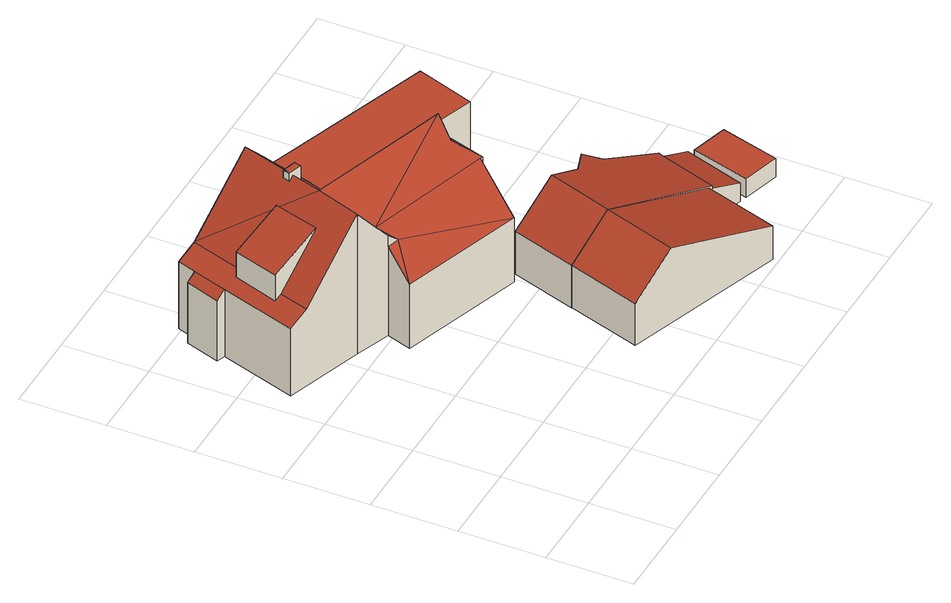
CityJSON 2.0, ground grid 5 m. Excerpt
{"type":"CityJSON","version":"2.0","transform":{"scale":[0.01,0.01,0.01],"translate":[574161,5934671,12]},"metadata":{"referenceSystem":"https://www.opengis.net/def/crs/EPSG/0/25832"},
"CityObjects":{
"building1":{"type":"Building","attributes":{"Grundfläche 2D":"173.536237","Grundhöhe NN":"12.935"},"children":["building1-1","building1-2","building1-3"],"geometry":[{"type":"Solid","lod":"3","boundaries":[[[[0,1,2,3,4,5,6,7,8]],[[6,9,10,7]],[[11,12,3,2,1,0,13,14]],[[15,3,12,11,14,16,17]],[[18,14,13]],[[14,19,15,17,16]],[[13,20,18]],[[21,22,23]],[[24,18,22,21]],[[18,24,25,26,27]],[[18,27,14]],[[22,28,23]],[[29,30,25]],[[25,30,26]],[[31,30,29]],[[32,19,31,29]],[[32,33,34,19]],[[19,27,31]],[[14,27,19]],[[35,36,15,19,34,37,38,39]],[[18,20,22]],[[40,41,42,43,44,45,46,47,48]],[[30,27,26]],[[31,27,30]],[[22,20,28]],[[8,7,49,50]],[[13,0,8,50,51]],[[28,20,13,51,52]],[[23,28,52,53]],[[21,23,53,54]],[[24,21,54,55]],[[25,24,55,56]],[[29,25,56,57]],[[32,29,57,58]],[[33,32,58,59]],[[43,34,33,59,60,44]],[[34,43,42,37]],[[39,38,37,42,41,61,62,63,64,65,4,3,15,36,35]],[[66,6,5,4,65,67]],[[9,6,66,68]],[[10,9,68,69]],[[7,10,69,49]],[[41,40,70,61]],[[45,44,60,71]],[[46,45,71,72]],[[47,46,72,73]],[[48,47,73,74]],[[40,48,74,70]],[[58,57,56,55,54,53,52,51,50,49,69,68,66,67,65,64,63,62,61,70,74,73,72,71,60,59]]]],"semantics":{"surfaces":[{"type":"RoofSurface"},{"type":"WallSurface"},{"type":"GroundSurface"}],"values":[[0,0,0,0,0,0,0,0,0,0,0,0,0,0,0,0,0,0,0,0,0,0,1,1,1,1,1,1,1,1,1,1,1,1,1,1,1,1,1,1,1,1,1,1,1,1,1,1,2]]}}]},
"building1-1":{"type":"BuildingInstallation","parents":["building1"],"geometry":[{"type":"MultiSurface","lod":"3","boundaries":[[[75,11,76,77,78,79]],[[80,81,78,77]],[[1,82,79,78,81]],[[2,80,77,76,12]]],"semantics":{"surfaces":[{"type":"RoofSurface"},{"type":"WallSurface"}],"values":[0,1,1,1]}}]},
"building1-2":{"type":"BuildingInstallation","parents":["building1"],"geometry":[{"type":"MultiSurface","lod":"3","boundaries":[[[83,84,85,86]],[[87,88,84,83]],[[89,85,84,88,16]],[[89,90,86,85]],[[87,83,86,90,17]]],"semantics":{"surfaces":[{"type":"RoofSurface"},{"type":"WallSurface"}],"values":[0,1,1,1,1]}}]},
"building1-3":{"type":"BuildingInstallation","parents":["building1"],"geometry":[{"type":"MultiSurface","lod":"3","boundaries":[[[91,92,93,94]],[[95,96,93,92]],[[96,97,98,93]],[[99,98,97]],[[100,101,99]],[[101,98,99]],[[102,94,93,98,101,100,103,104,105]],[[106,92,91,94,102,107]],[[108,97,96,95,92,106,109]],[[103,100,99,97,108,110]],[[105,104,103,110,108,109,106,107,102]]],"semantics":{"surfaces":[{"type":"RoofSurface"},{"type":"WallSurface"},{"type":"OuterCeilingSurface"}],"values":[0,0,0,0,0,0,1,1,1,1,2]}}]},
"building2":{"type":"Building","attributes":{"Grundfläche 2D":"45.843433","Grundhöhe NN":"12.591"},"geometry":[{"type":"Solid","lod":"3","boundaries":[[[[111,112,113,114,115]],[[116,117,118,113,112]],[[117,116,112,111,115,119,120]],[[118,117,120,121]],[[114,113,118,121,122]],[[115,114,122,119]],[[120,119,122,121]]]],"semantics":{"surfaces":[{"type":"RoofSurface"},{"type":"WallSurface"},{"type":"GroundSurface"}],"values":[[0,0,1,1,1,1,2]]}}]},
"building3":{"type":"Building","attributes":{"Grundfläche 2D":"51.105020","Grundhöhe NN":"12.547"},"geometry":[{"type":"Solid","lod":"3","boundaries":[[[[123,124,125,126]],[[116,112,127,128,117]],[[129,130,131,127,112,132,133,134]],[[123,126,135,136]],[[124,123,136,137]],[[125,124,137,138]],[[112,116,117,139,135,126,132]],[[140,134,133,132,126,125,138]],[[129,134,140,141]],[[130,129,141,142]],[[131,130,142,143]],[[128,127,131,143,144]],[[117,128,144,139]],[[144,143,142,141,140,138,137,136,135,139]]]],"semantics":{"surfaces":[{"type":"RoofSurface"},{"type":"WallSurface"},{"type":"GroundSurface"}],"values":[[0,0,0,1,1,1,1,1,1,1,1,1,1,2]]}}]},
"building4":{"type":"Building","attributes":{"Grundfläche 2D":"8.125202","Grundhöhe NN":"12.547"},"geometry":[{"type":"Solid","lod":"3","boundaries":[[[[145,146,147,148]],[[149,150,148,147]],[[150,151,145,148]],[[151,152,146,145]],[[152,149,147,146]],[[152,151,150,149]]]],"semantics":{"surfaces":[{"type":"RoofSurface"},{"type":"WallSurface"},{"type":"GroundSurface"}],"values":[[0,1,1,1,1,2]]}}]}
},
"vertices":[
[201,1701,592],[259,1876,592],[346,2141,592],[451,2461,592],[342,2497,530],[306,2388,530],[305,2388,530],[238,2184,530],[91,1738,530],[255,2405,489],[186,2202,487],[580,2040,876],[573,2063,860],[553,1583,1002],[640,1843,1009],[806,2343,1002],[699,2022,1006],[713,2062,1006],[768,1584,766],[903,1963,766],[757,1508,742],[1439,1122,509],[827,1483,680],[712,1362,509],[1514,1351,766],[1531,1346,766],[1439,1483,892],[1476,1572,1009],[757,1508,675],[1647,1718,766],[1476,1572,881],[1496,1663,887],[1637,1721,766],[1713,1950,509],[1219,2113,509],[940,2299,854],[937,2300,857],[1250,2197,509],[1118,2241,656],[1109,2243,665],[1154,2259,429],[1170,2223,429],[1250,2197,429],[1219,2113,429],[1671,1964,429],[1683,2000,429],[2299,1788,429],[2417,2130,429],[1247,2532,429],[238,2184,94],[91,1738,94],[553,1583,94],[757,1508,94],[712,1362,94],[1439,1122,94],[1514,1351,94],[1531,1346,94],[1647,1718,94],[1637,1721,94],[1713,1950,94],[1671,1964,94],[1170,2223,94],[1118,2241,94],[940,2299,94],[937,2300,94],[342,2497,94],[305,2388,94],[306,2388,94],[255,2405,94],[186,2202,94],[1154,2259,94],[1683,2000,94],[2299,1788,94],[2417,2130,94],[1247,2532,94],
[503,1799,879],[586,2059,876],[309,2154,735],[219,1890,735],[502,1793,879],[309,2154,571],[219,1890,569],[494,1796,870],
[688,2070,1029],[675,2029,1029],[756,2004,1029],[769,2044,1029],[688,2070,977],[675,2029,978],[756,2004,939],[769,2044,939],
[1154,2259,471],[1136,2296,471],[1109,2243,511],[1170,2223,471],[1130,2299,471],[962,2360,471],[957,2362,471],[940,2299,511],[918,2342,471],[876,2320,471],[937,2300,509],[1170,2223,451],[876,2320,451],[937,2300,451],[940,2299,451],[1136,2296,451],[1154,2259,451],[957,2362,451],[1130,2299,451],[918,2342,451],
[1967,602,431],[1667,701,549],[1523,270,549],[2225,32,277],[2373,467,271],[1480,763,386],[1418,784,331],[1275,354,330],[2373,467,59],[1418,784,59],[1275,354,59],[2225,32,59],
[2589,395,175],[2707,751,175],[2515,815,251],[2397,459,251],[1799,1083,549],[1545,1168,331],[2207,986,397],[2163,1091,425],[1981,1022,479],[2397,459,270],[2515,815,271],[2518,824,271],[2397,459,55],[2589,395,55],[2707,751,55],[2515,815,55],[1418,784,55],[2518,824,55],[2207,986,55],[2163,1091,55],[1981,1022,55],[1545,1168,55],
[2949,662,175],[2731,725,175],[2632,381,175],[2851,319,175],[2632,381,55],[2851,319,55],[2949,662,55],[2731,725,55]
]}
